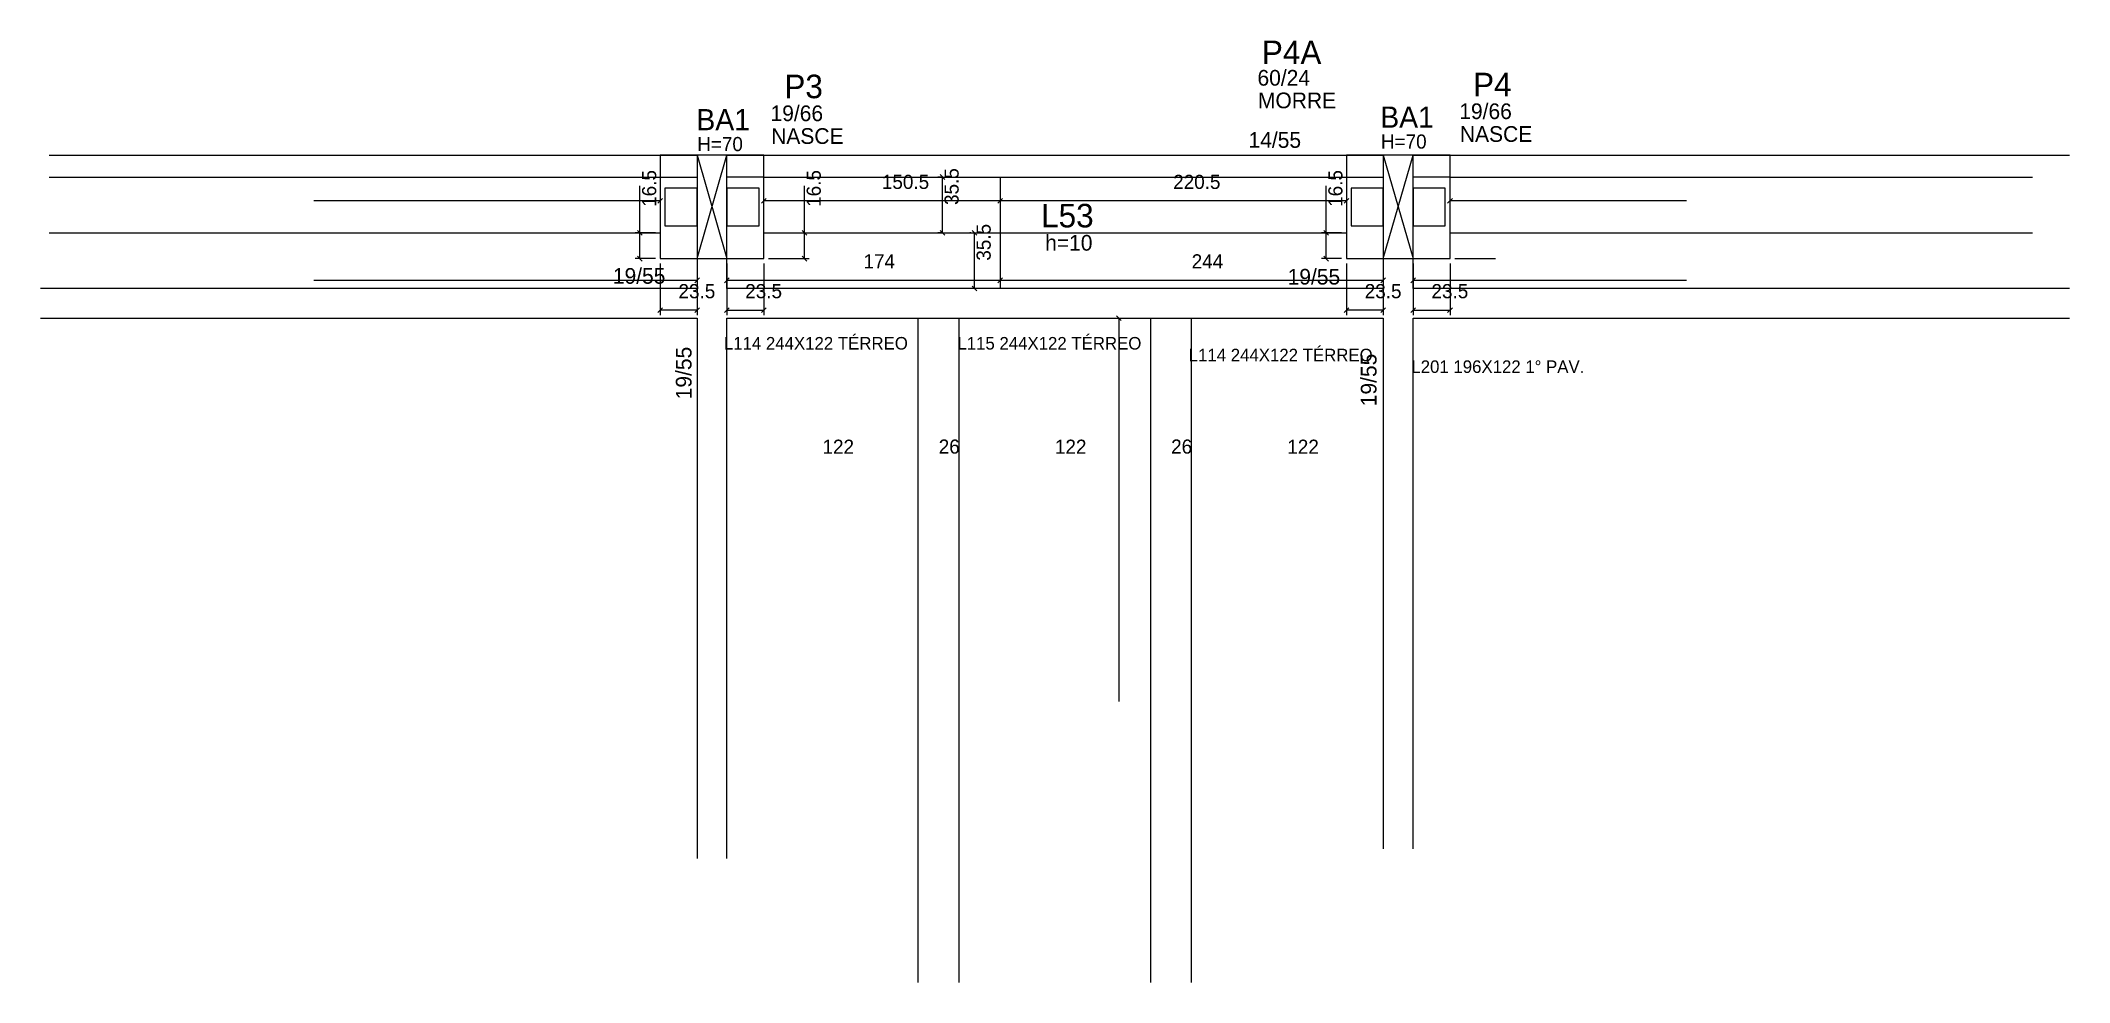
# Model space of a CAD drawing. Header units: metres. Extents: x 4264 to 5556, y 2697 to 3297.
import ezdxf

# ---------------------------------------------------------------- set-up
doc = ezdxf.new("R2010")
doc.units = ezdxf.units.M
for name, color, linetype in [('1', 7, 'Continuous'), ('3', 7, 'Continuous'), ('4', 7, 'Continuous'), ('7', 7, 'Continuous'), ('AUX00', 7, 'Continuous'), ('Painéis', 7, 'Continuous')]:
    doc.layers.add(name, color=color, linetype=linetype)

msp = doc.modelspace()

# ---------------------------------------------------------------- linework, layer by layer
at = {"layer": '1', "color": 1, "lineweight": 25}
for p, q in [((4682.2, 3158.2), (4701.2, 3224.2)), ((4682.2, 3224.2), (4701.2, 3158.2)), ((5119.2, 3158.2), (5138.2, 3224.2)), ((5119.2, 3224.2), (5138.2, 3158.2))]:
    msp.add_line(p, q, dxfattribs=at)
at = {"layer": '3', "color": 3, "lineweight": 25}
for p, q in [((4269.7, 3224.2), (4682.2, 3224.2)), ((4701.2, 3224.2), (5119.2, 3224.2)), ((5138.2, 3224.2), (5556.2, 3224.2)), ((4269.7, 3210.2), (4658.7, 3210.2)), ((4658.7, 3210.2), (4682.2, 3210.2)), ((4724.7, 3210.2), (4701.2, 3210.2)), ((4724.7, 3210.2), (5095.7, 3210.2)), ((5095.7, 3210.2), (5119.2, 3210.2)), ((5161.7, 3210.2), (5138.2, 3210.2)), ((5161.7, 3210.2), (5532.7, 3210.2))]:
    msp.add_line(p, q, dxfattribs=at)
for points in [[(4658.7, 3158.2), (4724.7, 3158.2), (4724.7, 3224.2), (4658.7, 3224.2), (4658.7, 3158.2)], [(5095.7, 3158.2), (5161.7, 3158.2), (5161.7, 3224.2), (5095.7, 3224.2), (5095.7, 3158.2)], [(4682.2, 3158.2), (4682.2, 3139.2)], [(4701.2, 3139.2), (4701.2, 3158.2)], [(5119.2, 3158.2), (5119.2, 3139.2)], [(5138.2, 3139.2), (5138.2, 3158.2)], [(4682.2, 3139.2), (4264.2, 3139.2)], [(5119.2, 3139.2), (4701.2, 3139.2)], [(5556.2, 3139.2), (5138.2, 3139.2)], [(4264.2, 3120.2), (4682.2, 3120.2)], [(4682.2, 3120.2), (4682.2, 2776.2)], [(4701.2, 3120.2), (5119.2, 3120.2)], [(4701.2, 2776.2), (4701.2, 3120.2)], [(5119.2, 3120.2), (5119.2, 2782.2)], [(5138.2, 3120.2), (5556.2, 3120.2)], [(5138.2, 2782.2), (5138.2, 3120.2)]]:
    msp.add_lwpolyline(points, dxfattribs=at)
at = {"layer": '7', "color": 7, "lineweight": 25}
for points in [[(4682.2, 3158.2), (4701.2, 3158.2), (4701.2, 3224.2), (4682.2, 3224.2), (4682.2, 3158.2)], [(5119.2, 3158.2), (5138.2, 3158.2), (5138.2, 3224.2), (5119.2, 3224.2), (5119.2, 3158.2)], [(4682.2, 3203.2), (4661.7, 3203.2), (4661.7, 3179.2), (4682.2, 3179.2), (4682.2, 3203.2)], [(4721.7, 3203.2), (4701.2, 3203.2), (4701.2, 3179.2), (4721.7, 3179.2), (4721.7, 3203.2)], [(5119.2, 3203.2), (5098.7, 3203.2), (5098.7, 3179.2), (5119.2, 3179.2), (5119.2, 3203.2)], [(5158.7, 3203.2), (5138.2, 3203.2), (5138.2, 3179.2), (5158.7, 3179.2), (5158.7, 3203.2)]]:
    msp.add_lwpolyline(points, dxfattribs=at)
at = {"layer": 'Painéis', "color": 4, "lineweight": 25}
for p, q in [((4645.8, 3174.7), (4645.8, 3204.6)), ((4750.6, 3174.7), (4750.6, 3204.6)), ((4837.4, 3210.2), (4835.5, 3210.2)), ((4838.5, 3174.7), (4838.5, 3210.2)), ((5082.8, 3174.7), (5082.8, 3204.6)), ((4658.7, 3195), (4438.2, 3195)), ((4875.2, 3195), (4724.7, 3195)), ((5095.7, 3195), (4875.2, 3195)), ((5312.2, 3195), (5161.7, 3195)), ((4655.7, 3174.7), (4642.8, 3174.7)), ((4645.8, 3158.2), (4645.8, 3174.7)), ((4727.7, 3174.7), (4753.6, 3174.7)), ((4750.6, 3158.2), (4750.6, 3174.7)), ((4837.4, 3174.7), (4835.5, 3174.7)), ((4856.6, 3174.7), (4855.9, 3174.7)), ((4858.9, 3139.2), (4858.9, 3174.7)), ((5092.7, 3174.7), (5079.8, 3174.7)), ((5082.8, 3158.2), (5082.8, 3174.7)), ((5164.7, 3174.7), (5190.6, 3174.7)), ((4655.7, 3158.2), (4642.8, 3158.2)), ((4658.7, 3155.2), (4658.7, 3122.3)), ((4682.2, 3155.2), (4682.2, 3122.3)), ((4701.2, 3155.2), (4701.2, 3122.3)), ((4724.7, 3155.2), (4724.7, 3122.3)), ((4727.7, 3158.2), (4753.6, 3158.2)), ((5092.7, 3158.2), (5079.8, 3158.2)), ((5095.7, 3155.2), (5095.7, 3122.3)), ((5119.2, 3155.2), (5119.2, 3122.3)), ((5138.2, 3155.2), (5138.2, 3122.3)), ((5161.7, 3155.2), (5161.7, 3122.3)), ((5164.7, 3158.2), (5190.6, 3158.2)), ((4438.2, 3144.4), (4682.2, 3144.4)), ((4701.2, 3144.4), (4875.2, 3144.4)), ((4875.2, 3144.4), (5119.2, 3144.4)), ((5138.2, 3144.4), (5312.2, 3144.4)), ((4856.6, 3139.2), (4855.9, 3139.2)), ((4682.2, 3125.3), (4658.7, 3125.3)), ((4701.2, 3125.3), (4724.7, 3125.3)), ((4950.8, 3120.2), (4950.8, 2876.2)), ((5119.2, 3125.3), (5095.7, 3125.3)), ((5138.2, 3125.3), (5161.7, 3125.3))]:
    msp.add_line(p, q, dxfattribs=at)
at = {"layer": 'Painéis', "color": 0, "lineweight": 25}
for p, q in [((4840, 3208.7), (4837, 3211.7)), ((4657.2, 3193.5), (4660.2, 3196.5)), ((4726.2, 3196.5), (4723.2, 3193.5)), ((4876.7, 3196.5), (4873.7, 3193.5)), ((4873.7, 3193.5), (4876.7, 3196.5)), ((5094.2, 3193.5), (5097.2, 3196.5)), ((5163.2, 3196.5), (5160.2, 3193.5)), ((4647.3, 3173.2), (4644.3, 3176.2)), ((4752.1, 3173.2), (4749.1, 3176.2)), ((4837, 3176.2), (4840, 3173.2)), ((4860.4, 3173.2), (4857.4, 3176.2)), ((5084.3, 3173.2), (5081.3, 3176.2)), ((4644.3, 3159.7), (4647.3, 3156.7)), ((4749.1, 3159.7), (4752.1, 3156.7)), ((5081.3, 3159.7), (5084.3, 3156.7)), ((4680.7, 3142.9), (4683.7, 3145.9)), ((4702.7, 3145.9), (4699.7, 3142.9)), ((4857.4, 3140.7), (4860.4, 3137.7)), ((4873.7, 3142.9), (4876.7, 3145.9)), ((4876.7, 3145.9), (4873.7, 3142.9)), ((5117.7, 3142.9), (5120.7, 3145.9)), ((5139.7, 3145.9), (5136.7, 3142.9)), ((4660.2, 3126.8), (4657.2, 3123.8)), ((4680.7, 3123.8), (4683.7, 3126.8)), ((4702.7, 3126.8), (4699.7, 3123.8)), ((4723.2, 3123.8), (4726.2, 3126.8)), ((5097.2, 3126.8), (5094.2, 3123.8)), ((5117.7, 3123.8), (5120.7, 3126.8)), ((5139.7, 3126.8), (5136.7, 3123.8)), ((5160.2, 3123.8), (5163.2, 3126.8)), ((4952.3, 3118.7), (4949.3, 3121.7))]:
    msp.add_line(p, q, dxfattribs=at)
at = {"layer": 'Painéis', "color": 200, "lineweight": 25}
for p, q in [((4875.2, 3210.2), (4875.2, 3139.2)), ((4269.7, 3174.7), (4658.7, 3174.7)), ((4724.7, 3174.7), (5095.7, 3174.7)), ((5161.7, 3174.7), (5532.7, 3174.7)), ((4823.1, 2697.2), (4823.1, 3120.2)), ((4849.1, 2697.2), (4849.1, 3120.2)), ((4971.1, 2697.2), (4971.1, 3120.2)), ((4997.1, 2697.2), (4997.1, 3120.2))]:
    msp.add_line(p, q, dxfattribs=at)

# ---------------------------------------------------------------- texts
at = {"layer": '3', "color": 3, "lineweight": 25}
for s, height, p in [('60/24', 10, (5039.1, 3268.4)), ('19/66', 10, (4729, 3245.8)), ('MORRE', 10, (5039.4, 3254)), ('19/66', 10, (5167.6, 3247.1)), ('H=70', 9, (4682.3, 3226.7)), ('NASCE', 10, (4729.4, 3231.3)), ('14/55', 10, (5033.4, 3228.8)), ('H=70', 9, (5117.7, 3228.3)), ('NASCE', 10, (5168, 3232.6)), ('h=10', 10, (4903.9, 3163.3)), ('19/55', 10, (4628.6, 3142.2)), ('19/55', 10, (5058.3, 3141.7))]:
    msp.add_text(s, height=height, dxfattribs=at).set_placement(p)
for p in [(4678.7, 3068.6), (5114.9, 3064.2)]:
    msp.add_text('19/55', height=10, rotation=90, dxfattribs=at).set_placement(p)
at = {"layer": '4', "color": 4, "lineweight": 25}
for s, height, p in [('P4A', 15, (5041.9, 3282.1)), ('P3', 15, (4737.8, 3260.4)), ('P4', 15, (5176.4, 3261.6)), ('BA1', 13.5, (4681.8, 3240)), ('BA1', 13.5, (5117.3, 3241.6)), ('L53', 15, (4901.3, 3178.1))]:
    msp.add_text(s, height=height, dxfattribs=at).set_placement(p)
at = {"layer": 'AUX00', "color": 7, "lineweight": 25}
for s, p in [('L114^J244X122^JTÉRREO', (4699.3, 3100.3)), ('L115^J244X122^JTÉRREO', (4848, 3100.3)), ('L114^J244X122^JTÉRREO', (4995.3, 3092.8)), ('L201^J196X122^J1° PAV.', (5137.1, 3085.4))]:
    msp.add_text(s, height=8, dxfattribs=at).set_placement(p)
at = {"layer": 'Painéis', "color": 240, "lineweight": 25}
for s, p in [('16.5', (4656.2, 3191.2)), ('16.5', (4761, 3191.2)), ('35.5', (4848.8, 3192.4)), ('16.5', (5093.2, 3191.2)), ('35.5', (4869.2, 3156.9))]:
    msp.add_text(s, height=9, rotation=90, dxfattribs=at).set_placement(p)
for s, p in [('150.5', (4799.9, 3202.6)), ('220.5', (4985.4, 3202.6)), ('174', (4788.2, 3152)), ('244', (4997.2, 3152)), ('23.5', (4670.4, 3133)), ('23.5', (4712.9, 3133)), ('23.5', (5107.4, 3133)), ('23.5', (5149.9, 3133)), ('122', (4762.1, 3033.9)), ('26', (4836.1, 3034)), ('122', (4910.1, 3033.9)), ('26', (4984.1, 3034)), ('122', (5058.1, 3033.9))]:
    msp.add_text(s, height=9, dxfattribs=at).set_placement(p)

doc.saveas('drawing.dxf')
